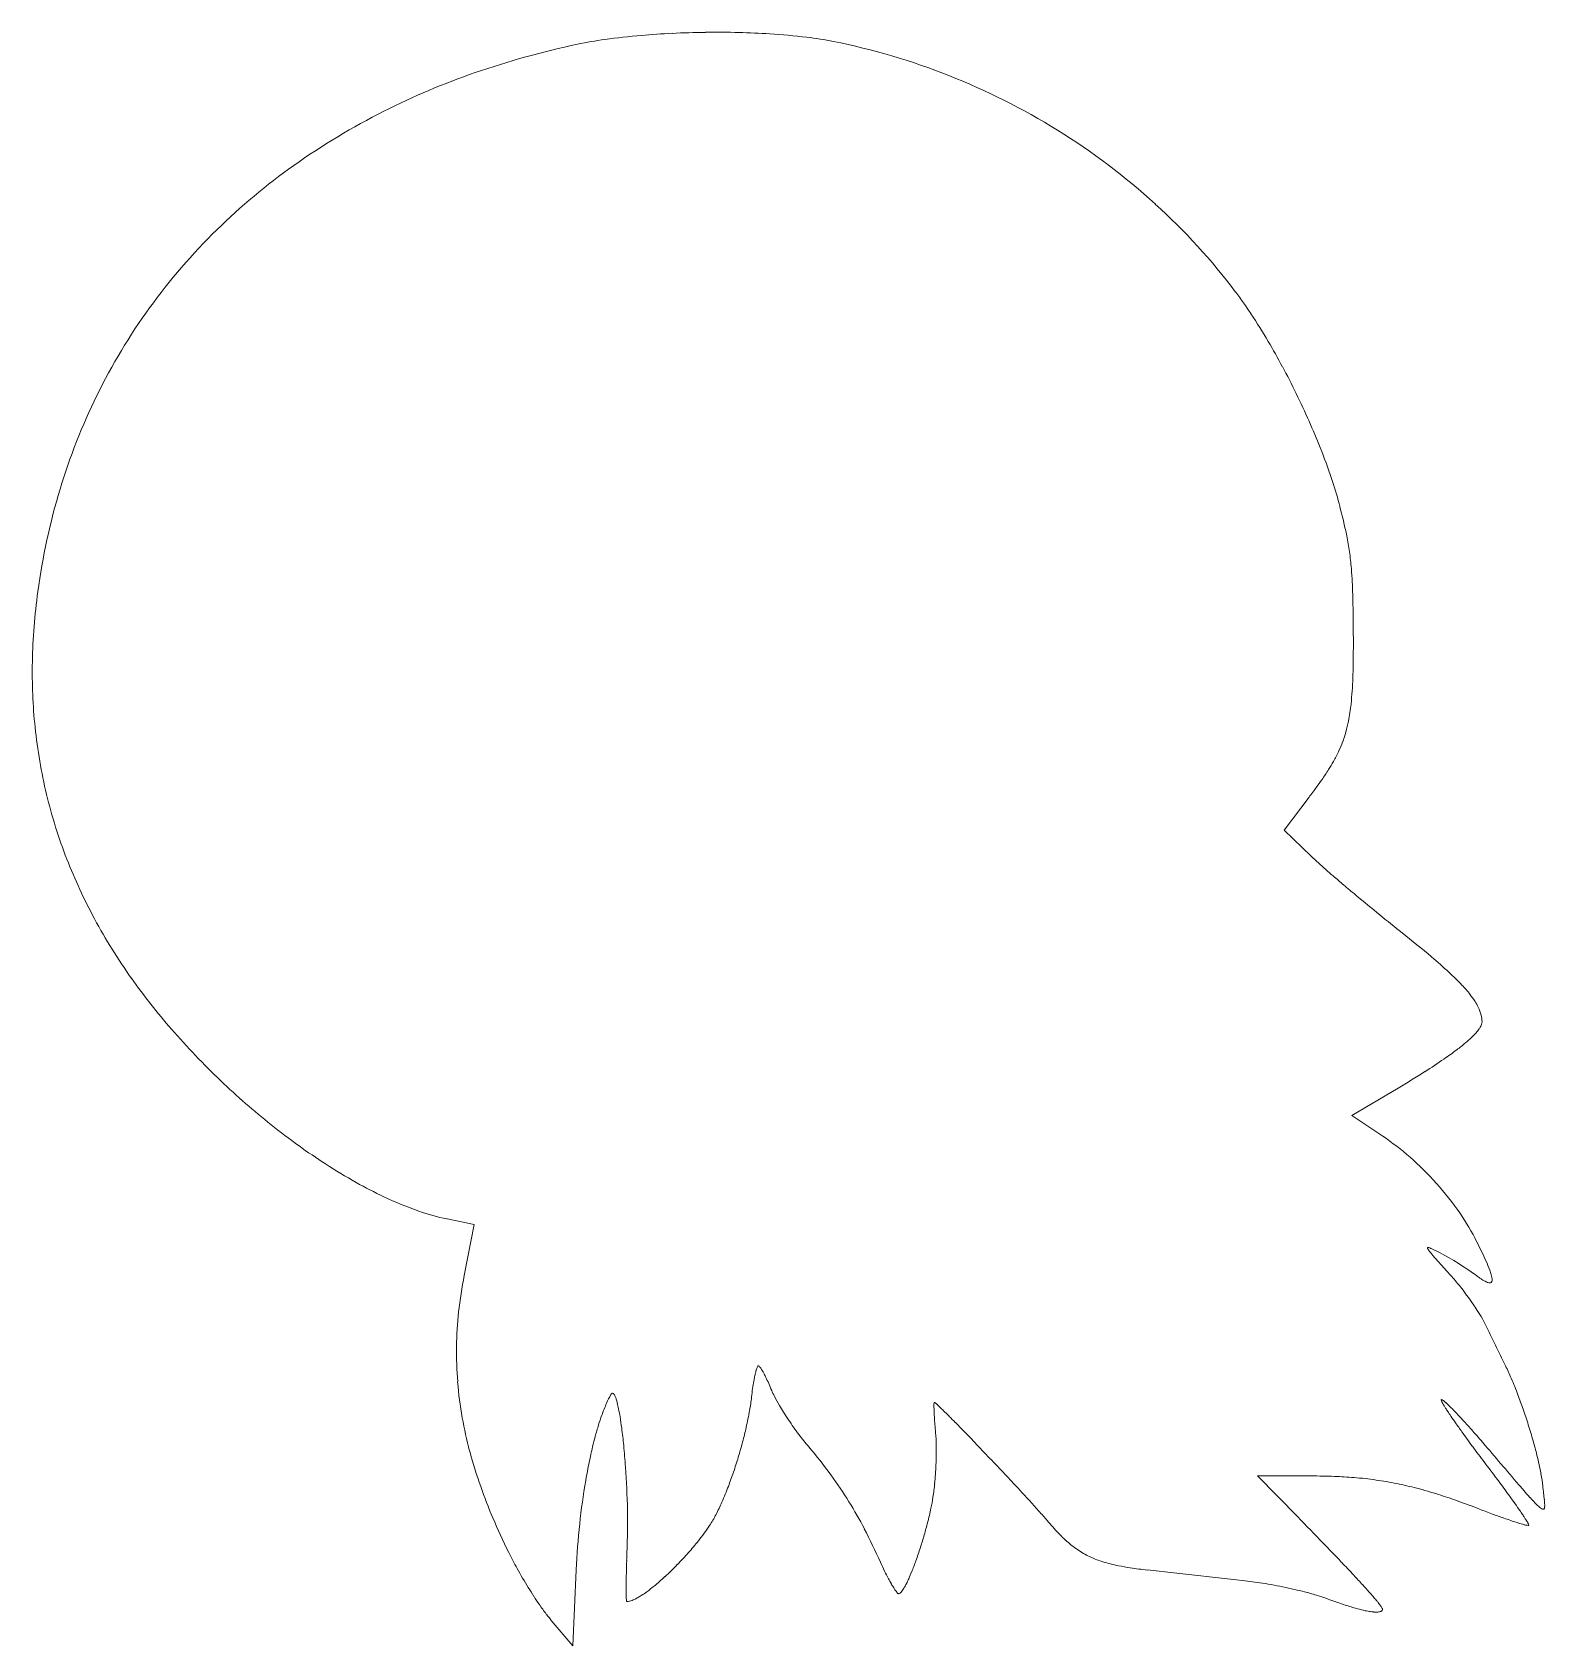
# Model space of a CAD drawing. Header units: millimetres. Extents: x -84 to 198, y -232 to 68.
import ezdxf

# ---------------------------------------------------------------- set-up
doc = ezdxf.new("R2010")
doc.units = ezdxf.units.MM
doc.layers.add('1', color=1, linetype='Continuous', lineweight=0, true_color=0xff0000)

msp = doc.modelspace()

# ---------------------------------------------------------------- linework, layer by layer
at = {"layer": '1'}
for p, q in [((153.96, -74.51), (149.32, -80.64)), ((149.32, -80.64), (154.33, -85.47)), ((170.5, -128.61), (161.9, -133.7)), ((161.9, -133.7), (167.67, -137.55)), ((-1.3, -153.99), (-6.37, -152.94)), ((-3.17, -163.46), (-1.3, -153.99)), ((154.29, -200.72), (144.38, -200.7)), ((144.38, -200.7), (151.86, -208.34)), ((17.67, -218.2), (17.05, -232.29)), ((17.05, -232.29), (13.02, -227.57)), ((13.02, -227.57), (13.02, -227.57))]:
    msp.add_line(p, q, dxfattribs=at)
for centre, radius, start, end in [((32.98, -5.75), 72.82, 97.9042, 101.9353), ((40.72, -61.45), 129.05, 94.8763, 97.9042), ((42.72, -84.92), 152.61, 92.7117, 94.8763), ((43.83, -108.41), 176.12, 90.6968, 92.7117), ((43.82, -107.42), 175.14, 88.6574, 90.6968), ((44.46, -80.18), 147.88, 86.4381, 88.6574), ((46.03, -54.88), 122.53, 83.2015, 86.4381), ((52.91, 2.84), 64.41, 78.7369, 83.2015), ((41.17, -56.11), 124.51, 68.4162, 78.7369), ((50.75, -89.82), 158.74, 101.9353, 109.0728), ((44.09, -70.56), 138.37, 109.0728, 116.7186), ((40.38, -58.11), 126.66, 58.1838, 68.4162), ((40.3, -63.02), 129.92, 116.7186, 125.3566), ((41.09, -56.97), 125.32, 47.7412, 58.1838), ((33.21, -53.02), 117.67, 125.3566, 134.4342), ((45.71, -51.88), 118.44, 36.9988, 47.7412), ((30.58, -50.35), 113.92, 134.4342, 144.0905), ((77.42, -27.99), 78.75, 33.4107, 36.9989), ((29.08, -49.26), 112.07, 144.0905, 153.8265), ((43.8, -50.16), 119.01, 30.4921, 33.4107), ((30.04, -58.27), 134.99, 28.2228, 30.4921), ((15.85, -65.88), 151.1, 26.0779, 28.2228), ((30.84, -50.13), 114.03, 153.8265, 163.237), ((16.23, -65.7), 150.67, 23.9204, 26.0779), ((32.41, -58.52), 132.97, 21.6237, 23.9204), ((47.96, -52.36), 116.24, 18.6189, 21.6237), ((40.24, -52.96), 123.84, 163.237, 172.2661), ((87.06, -39.18), 74.99, 14.8774, 18.6189), ((16.47, -57.93), 148.02, 13.4401, 14.8775), ((98.28, -38.38), 63.9, 11.2524, 13.4401), ((109, -36.25), 52.98, 7.9829, 11.2524), ((105.51, -36.74), 56.51, 4.8171, 7.9829), ((90.42, -38.01), 71.65, 2.7804, 4.8171), ((18.66, -41.5), 143.49, 1.3413, 2.7804), ((30.15, -51.59), 113.66, 172.2661, 178.8567), ((-52.04, -43.15), 214.21, 0.6888, 1.3413), ((-334.58, -46.55), 496.77, 0.2604, 0.6888), ((-158.4, -45.75), 320.59, 359.3688, 0.2606), ((15.64, -51.3), 99.15, 178.8567, 185.9134), ((40.75, -47.94), 121.42, 357.9196, 359.3688), ((86.32, -49.6), 75.82, 354.2546, 357.9196), ((128.9, -53.88), 33.03, 348.7006, 354.2546), ((11.7, -51.7), 95.19, 185.9134, 193.5441), ((138.49, -56.12), 23.18, 339.5154, 344.2918), ((134.62, -55.03), 27.2, 344.2918, 348.7006), ((133.67, -53.86), 28.5, 330.5726, 334.82), ((138.35, -56.06), 23.32, 334.82, 339.5154), ((128.91, -51.18), 33.96, 327.5787, 330.5726), ((97.42, -30.33), 71.74, 323.8611, 325.2153), ((111.58, -40.17), 54.49, 325.2153, 327.5787), ((10.67, -51.95), 94.13, 193.5441, 201.2176), ((45.4, 7.65), 136.14, 322.8781, 323.8611), ((13.38, -50.9), 97.03, 201.2176, 208.4594), ((189.73, -48.78), 50.98, 226.0141, 228.112), ((286.96, 59.63), 196.61, 228.112, 229.1803), ((340.27, 121.34), 278.16, 229.1803, 229.7014), ((414.76, 209.18), 393.33, 229.7014, 230.1396), ((448.03, 249.02), 445.23, 230.1396, 230.876), ((24.32, -44.97), 109.48, 208.4594, 215.2766), ((412.86, 205.78), 389.5, 230.876, 231.6633), ((25.76, -283.72), 234.57, 49.9309, 51.6632), ((121.46, -169.95), 85.89, 47.0681, 49.9309), ((142.21, -147.65), 55.44, 43.5442, 47.0681), ((32.18, -39.41), 119.1, 215.2766, 221.0681), ((164.47, -126.49), 24.73, 38.2665, 43.5442), ((170.04, -122.1), 17.63, 33.0154, 38.2665), ((176.29, -118.04), 10.18, 26.1032, 33.0154), ((178.61, -116.9), 7.59, 14.3358, 26.1032), ((182.62, -115.47), 3.65, 327.0873, 339.4139), ((181, -116.29), 5.12, 0, 14.3358), ((184.81, -116.29), 1.32, 339.4139, 0), ((51.3, -22.75), 144.46, 221.0681, 226.3264), ((165.62, -99.49), 27.06, 310.1603, 313.2653), ((174.56, -108.98), 14.02, 313.2653, 317.5796), ((177.37, -111.55), 10.21, 317.5796, 321.6379), ((180.93, -114.37), 5.66, 321.6379, 327.0873), ((136.97, -62.43), 73.92, 304.6976, 306.9763), ((158.65, -91.23), 37.87, 306.9763, 310.1603), ((70.63, 40.12), 196.07, 300.6228, 302.3356), ((120.34, -38.42), 103.12, 302.3356, 304.6976), ((47.79, -26.43), 139.38, 226.3264, 228.8989), ((46.38, -28.04), 137.24, 228.8989, 231.4913), ((43.83, -31.24), 133.15, 231.4913, 234.2503), ((140.73, -177.89), 48.5, 48.7103, 56.2659), ((35.37, -43), 118.66, 234.2503, 237.1729), ((29.77, -51.68), 108.33, 237.1729, 240.6864), ((135.24, -184.14), 56.82, 41.7306, 48.7103), ((17.47, -73.59), 83.21, 240.6864, 244.6954), ((135.73, -183.7), 56.17, 34.5854, 41.7306), ((11.2, -86.84), 68.55, 244.6954, 250.5879), ((1.82, -113.45), 40.33, 250.5879, 258.272), ((144.43, -177.7), 45.6, 26.6537, 34.5854), ((176.12, -158.34), 0.146, 162.2557, 193.4097), ((176.04, -158.31), 0.0622, 113.7256, 162.2557), ((176.44, -158.26), 0.479, 193.4097, 210.4047), ((176.06, -158.37), 0.12, 91.7598, 113.7256), ((179.24, -156.62), 3.72, 210.4047, 216.4852), ((176.07, -158.69), 0.447, 80.4385, 91.7598), ((176.01, -159.08), 0.838, 73.6584, 80.4385), ((175.55, -160.63), 2.46, 69.7006, 73.6584), ((182.58, -154.15), 7.87, 216.4852, 219.2486), ((174.79, -162.69), 4.65, 64.4377, 69.7006), ((144.01, -227.04), 75.98, 63.1367, 64.4377), ((92.16, -203.94), 104.09, 24.5243, 26.6541), ((196.9, -142.45), 26.36, 219.2486, 220.7588), ((211.6, -129.78), 45.78, 220.7588, 221.9873), ((567.63, 190.64), 524.76, 221.9873, 222.3502), ((153.18, -206.93), 53.91, 53.9502, 62.1766), ((164.87, -170.77), 24.17, 20.1033, 24.5243), ((74.44, -178.79), 79.11, 168.8252, 173.7905), ((145.42, -194.21), 46.53, 38.9905, 42.3499), ((130.92, -205.95), 65.19, 36.1526, 38.9905), ((200.75, -142.19), 26.43, 233.1841, 234.9857), ((193.51, -152.52), 13.82, 234.9857, 237.4775), ((190.54, -157.17), 8.3, 237.4775, 244.159), ((187.75, -162.94), 1.89, 244.159, 258.1729), ((187.57, -163.79), 1.02, 258.1729, 270.0859), ((175.22, -166.98), 13.15, 16.2015, 20.1033), ((187.57, -164.34), 0.469, 270.0859, 287.7417), ((187.61, -164.46), 0.345, 287.7417, 315.6591), ((183.32, -164.63), 4.71, 9.6831, 16.2015), ((187.54, -164.4), 0.436, 315.6591, 340.4084), ((185.39, -164.27), 2.61, 359.4853, 9.6831), ((187.25, -164.29), 0.752, 340.4084, 359.4853), ((134.59, -203.26), 60.64, 34.6569, 36.1526), ((65.05, -177.77), 69.67, 173.7905, 179.0818), ((145.94, -195.42), 46.84, 32.9551, 34.6569), ((154.77, -189.69), 36.32, 30.0942, 32.9551), ((173.34, -178.93), 14.85, 25.62, 30.0942), ((1059.03, 246.19), 967.58, 205.64067, 206.14926), ((63.38, -177.75), 67.99, 179.0818, 184.6332), ((83.82, -188.9), 33.64, 168.5866, 170.0415), ((69.98, -186.1), 19.52, 166.6766, 168.5866), ((64.88, -184.89), 14.28, 164.9254, 166.6766), ((58.28, -183.12), 7.44, 162.4995, 164.9254), ((54.31, -181.86), 3.28, 151.4753, 162.4995), ((51.53, -180.35), 0.115, 89.6555, 151.4753), ((51.53, -180.4), 0.16, 44.5197, 89.6522), ((49.52, -182.38), 2.98, 34.3106, 44.5197), ((46.87, -184.18), 6.19, 31.7482, 34.3106), ((42.19, -187.08), 11.69, 29.8844, 31.7482), ((38.55, -189.17), 15.89, 27.8262, 29.8844), ((28.67, -194.39), 27.06, 26.2491, 27.8262), ((22.4, -197.47), 34.04, 24.1775, 26.2491), ((146.73, -201.81), 48.79, 23.229, 26.2421), ((116.74, -214.68), 81.42, 20.8966, 23.229), ((65.78, -177.55), 70.41, 184.6332, 190.0885), ((40.03, -194.52), 18.26, 150.7672, 156.2892), ((24.8, -186), 0.807, 129.4437, 150.7677), ((24.41, -185.53), 0.197, 85.4401, 129.4437), ((24.41, -185.57), 0.23, 48.628, 85.4401), ((23.9, -186.15), 1.01, 31.2561, 48.628), ((22.9, -186.75), 2.18, 22.5825, 31.2561), ((18.71, -188.5), 6.71, 17.6469, 22.5825), ((106.84, -192.46), 56.94, 171.9201, 173.5454), ((92.67, -190.45), 42.63, 170.0415, 171.9201), ((13.13, -201.64), 44.21, 22.3597, 24.1775), ((66.96, -179.49), 14, 202.3598, 207.3189), ((85.99, -169.66), 35.42, 207.3189, 210.436), ((104.66, -219.29), 94.35, 19.1585, 20.8966), ((54.85, -201.03), 34.44, 156.2892, 160.3089), ((14.69, -189.78), 10.94, 13.8774, 17.6469), ((0.6, -193.26), 25.44, 11.4065, 13.8774), ((-11.16, -195.63), 37.44, 9.0863, 11.4065), ((-14.64, -177.18), 65.53, 347.2034, 350.0005), ((9.71, -181.47), 40.82, 350.0005, 353.5449), ((95.19, -164.26), 46.09, 210.436, 212.2567), ((107.17, -156.7), 60.25, 212.2567, 213.849), ((90.73, -187.73), 6.54, 174.3793, 180.1346), ((99.73, -187.71), 15.54, 180.1346, 181.2265), ((113.55, -187.41), 29.36, 181.2265, 182.021), ((124.03, -187.04), 39.85, 182.021, 182.8979), ((84.26, -187.09), 0.0365, 90, 174.3793), ((84.26, -187.22), 0.166, 48.5634, 90), ((59.26, -215.54), 37.95, 45.8798, 48.5634), ((26.31, -249.52), 85.27, 45.3469, 45.8798), ((-29.14, -305.64), 164.17, 44.9629, 45.3469), ((178.58, -186.57), 0.0646, 135, 196.1066), ((180.58, -185.99), 2.14, 196.1066, 206.2347), ((178.58, -186.56), 0.0561, 67.3636, 135), ((178.09, -187.74), 1.33, 54.2345, 67.3636), ((183.2, -184.7), 5.06, 206.2347, 208.3205), ((187.74, -182.25), 10.23, 208.3205, 209.7877), ((176.94, -189.34), 3.3, 51.5926, 54.2345), ((191.44, -180.14), 14.48, 209.7877, 211.2558), ((174.77, -192.07), 6.78, 49.75, 51.5926), ((203.46, -172.84), 28.54, 211.2558, 212.3014), ((172.91, -194.27), 9.66, 47.9304, 49.75), ((213, -166.81), 39.84, 212.3014, 213.3826), ((166.49, -201.38), 19.25, 46.641, 47.9304), ((161.19, -207), 26.97, 45.3184, 46.641), ((242.44, -147.41), 75.09, 213.3826, 214.1701), ((144.18, -224.19), 51.16, 44.358, 45.3184), ((131.02, -237.06), 69.56, 43.3017, 44.358), ((94.34, -222.87), 105.27, 17.5131, 19.1585), ((69.85, -176.83), 74.54, 190.0885, 194.973), ((80.99, -209.54), 61.94, 162.8094, 164.9094), ((63.56, -204.15), 43.7, 160.3089, 162.8094), ((-46.74, -201.32), 73.47, 7.4299, 9.0863), ((-72.35, -204.66), 99.3, 5.5482, 7.4299), ((-24.49, -174.94), 75.64, 345.1045, 347.2034), ((111.27, -153.95), 65.19, 213.849, 216.8263), ((152.24, -185.61), 68.09, 182.8979, 183.5687), ((170.23, -184.49), 86.12, 183.5687, 184.4372), ((199.74, -182.2), 115.72, 184.4372, 185.1864), ((-73.16, -349.61), 226.38, 44.5525, 44.9629), ((-201.18, -475.65), 406.04, 44.246, 44.5525), ((264.59, -132.38), 101.86, 214.1701, 215.041), ((323.47, -91.08), 173.77, 215.041, 215.7078), ((94.88, -271.12), 119.23, 42.4948, 43.3017), ((71.44, -292.59), 151.01, 41.4527, 42.4948), ((96.82, -222.09), 102.67, 15.7769, 17.5131), ((93.69, -212.97), 75.09, 164.9094, 167.8159), ((-34.79, -172.2), 86.3, 343.1396, 345.1045), ((97.37, -164.35), 47.83, 216.8263, 220.3023), ((55.04, -195.33), 29.58, 0.5556, 5.1797), ((-290.99, -563.12), 531.41, 43.8692, 44.246), ((-435.18, -701.73), 731.41, 43.5481, 43.86923), ((360.61, -64.39), 219.52, 215.7078, 216.5738), ((32.17, -327.28), 203.41, 40.5547, 41.4527), ((116.85, -216.43), 81.86, 13.8324, 15.7769), ((83.65, -173.14), 88.82, 194.973, 199.4472), ((124.9, -219.71), 107.02, 167.8159, 170.2504), ((-123.3, -209.61), 150.49, 4.0198, 5.5482), ((-34.99, -172.14), 86.51, 341.1848, 343.1396), ((-10.04, -255.46), 93.02, 36.2025, 40.3022), ((15.89, -195.71), 68.73, 357.5225, 0.5556), ((-434.34, -700.93), 730.25, 43.2288, 43.5481), ((419.77, -20.5), 293.18, 216.5738, 217.3231), ((-775.11, -1018.11), 1265.92, 40.32277, 40.55508), ((134.1, -212.19), 64.1, 10.644, 13.8324), ((-138.35, -210.67), 165.58, 1.2484, 4.0198), ((-25.65, -175.32), 76.64, 339.108, 341.1848), ((3.47, -245.56), 76.27, 31.6747, 36.2025), ((13.01, -195.59), 71.61, 354.7778, 357.5225), ((-301.5, -576.06), 547.94, 42.8602, 43.2288), ((154.09, -320.91), 120.19, 87.8033, 89.9021), ((155.54, -282.93), 82.19, 85.2652, 87.8033), ((-98.13, -415.36), 358.08, 36.7106, 37.3227), ((625.8, 170.91), 571.55, 220.3228, 220.8373), ((170.79, -205.29), 26.76, 5.7089, 10.644), ((93.49, -169.66), 99.26, 199.4472, 203.0496), ((142.95, -222.81), 125.34, 170.2504, 173.9691), ((-16.56, -178.79), 66.91, 336.3831, 339.108), ((43.51, -198.38), 40.99, 351.1498, 354.7778), ((-171.82, -455.72), 371.02, 42.043, 42.8602), ((156.35, -273.14), 72.37, 82.002, 85.2652), ((157.34, -266.14), 65.3, 78.5667, 82.002), ((156.89, -268.34), 67.54, 75.3467, 78.5667), ((152.64, -284.61), 84.36, 72.4656, 75.3467), ((-25.98, -361.55), 268.07, 36.0031, 36.7106), ((19.15, -328.76), 212.29, 35.4588, 36.0031), ((334.06, -81.25), 185.94, 220.8373, 221.3207), ((249.96, -197.38), 52.8, 185.7085, 187.0987), ((118.14, -213.79), 80.04, 6.1815, 7.0987), ((5.64, -188.5), 42.68, 332.9711, 336.3831), ((0.27, -247.54), 80.04, 27.5339, 31.6747), ((19.79, -193.17), 65.27, 345.6141, 348.0107), ((46.43, -198.83), 38.03, 348.0107, 351.1509), ((147.92, -299.55), 100.02, 70.4021, 72.4656), ((130.3, -349.04), 152.56, 68.7314, 70.4021), ((248.21, -46.13), 172.5, 248.7312, 249.5912), ((90.59, -277.89), 124.59, 34.7483, 35.4588), ((117.42, -259.27), 91.93, 34.1071, 34.7483), ((250.72, -154.52), 74.97, 221.3207, 222.0819), ((223.76, -178.86), 38.64, 222.0819, 224.7821), ((200.89, -201.56), 6.42, 224.7821, 231.4092), ((198.63, -204.39), 2.8, 231.4092, 240.4124), ((197.53, -206.33), 0.57, 240.4124, 260.4615), ((197.48, -206.64), 0.252, 260.4615, 296.405), ((197.48, -206.65), 0.251, 296.405, 332.4465), ((197.26, -206.53), 0.495, 332.4465, 346.3212), ((182.18, -206.86), 15.62, 2.8401, 6.1815), ((196.4, -206.32), 1.38, 346.3212, 354.6145), ((195.2, -206.21), 2.58, 354.6145, 2.8401), ((119.18, -158.73), 127.18, 203.0496, 206.2319), ((157.1, -224.3), 139.57, 173.9691, 177.493), ((-83.63, -209.47), 110.84, 357.861, 1.2484), ((6.39, -185.74), 43.43, 321.4845, 326.123), ((25.9, -198.83), 19.94, 326.123, 332.9711), ((9.06, -190.42), 76.34, 343.8505, 345.6141), ((51.79, -254.07), 69.92, 40.1604, 42.043), ((146.65, -174.03), 54.2, 220.1602, 223.517), ((-625.44, -968.52), 1087.22, 44.00722, 44.36202), ((233.69, -85.14), 130.87, 249.5912, 250.5785), ((224.73, -110.56), 103.91, 250.5785, 251.3333), ((211.04, -151.09), 61.14, 251.3333, 252.3173), ((206.17, -166.35), 45.12, 252.3173, 253.2046), ((200.07, -186.57), 23.99, 253.2046, 254.4213), ((153.06, -235.14), 48.89, 33.2279, 34.1071), ((198.25, -193.1), 17.22, 254.4213, 255.5935), ((164.61, -227.57), 35.08, 32.3802, 33.2279), ((196.15, -201.28), 8.78, 255.5935, 257.2354), ((195.08, -205.99), 3.95, 257.2354, 264.809), ((179.15, -218.35), 17.86, 31.1921, 32.3802), ((183.61, -215.65), 12.65, 30.0104, 31.1921), ((189.12, -212.47), 6.29, 28.3349, 30.0104), ((192.34, -210.73), 2.63, 19.8359, 28.3349), ((194.73, -209.82), 0.0957, 264.809, 315), ((194.77, -209.86), 0.0503, 315, 19.8359), ((-2.08, -179), 54.26, 318.4908, 321.4845), ((-29.86, -263.25), 114.01, 24.0648, 27.5339), ((1.55, -188.25), 84.16, 342.1709, 343.8505), ((126.27, -193.38), 26.1, 223.517, 228.355), ((122.2, -197.96), 19.97, 228.355, 236.4584), ((62.34, -186.74), 63.81, 206.2319, 209.2647), ((371.42, -226.49), 344.53, 177.8584, 178.3269), ((-9.21, -172.68), 63.79, 315.7299, 318.4908), ((5.56, -189.54), 79.95, 340.2821, 342.1709), ((120.17, -201.02), 16.3, 236.4584, 245.4293), ((120.92, -199.38), 18.1, 245.4293, 252.8561), ((-262.29, -617.73), 582.32, 43.52242, 44.00722), ((88.46, -172.1), 93.76, 209.2647, 211.7667), ((230.44, -222.87), 203.5, 178.8694, 179.2872), ((283.97, -223.93), 257.03, 178.3269, 178.8694), ((-7.72, -174.14), 61.7, 312.7517, 315.7299), ((126.41, -193.46), 57.13, 204.0653, 205.8923), ((114.64, -199.18), 44.04, 205.8923, 207.9732), ((41.76, -203.08), 41.29, 336.0777, 337.998), ((29.36, -198.06), 54.67, 337.998, 340.2821), ((124.52, -187.71), 30.31, 252.8561, 258.5936), ((126.95, -175.65), 42.61, 258.5936, 261.5618), ((133.63, -130.64), 88.12, 261.5618, 263.6258), ((764.07, 5537.78), 5791.48, 263.653197, 263.829261), ((-144.92, -506.27), 420.46, 43.0603, 43.5224), ((83.69, -175.05), 88.15, 211.7667, 213.053), ((146.44, -221.83), 119.49, 179.2872, 179.8325), ((115.19, -221.74), 88.24, 179.8325, 180.3244), ((10.87, -195.16), 33.63, 306.359, 309.2106), ((4.53, -187.39), 43.65, 309.2106, 312.7517), ((106.67, -203.41), 35.02, 207.9732, 209.5562), ((94.1, -210.53), 20.58, 209.5562, 211.6214), ((89.48, -213.38), 15.15, 211.6214, 213.4904), ((83.53, -217.31), 8.02, 213.4904, 216.0591), ((75.12, -219.65), 3.99, 314.4114, 327.5149), ((71.53, -217.37), 8.24, 327.5149, 330.9935), ((64.6, -213.53), 16.17, 330.9935, 333.4772), ((58.92, -210.69), 22.52, 333.4772, 336.0777), ((133.95, -290.49), 70.75, 80.775, 83.8404), ((129.99, -314.86), 95.44, 78.1357, 80.775), ((131.22, -308.98), 89.43, 76.7506, 78.1357), ((135.39, -291.3), 71.27, 75.1991, 76.7506), ((3.56, -367.52), 217.24, 42.4174, 43.0603), ((49.41, -325.62), 155.13, 41.7889, 42.4174), ((67.82, -185.38), 69.21, 213.053, 214.5047), ((55.63, -193.76), 54.42, 214.5047, 216.8756), ((73.94, -221.97), 46.99, 180.3244, 180.9985), ((60.7, -222.2), 33.75, 180.9985, 181.6475), ((44.18, -222.68), 17.22, 181.6475, 182.5561), ((34.05, -223.13), 7.08, 182.5561, 187.5458), ((27.06, -224.06), 0.0309, 187.5458, 270), ((27.06, -222.14), 1.95, 270, 285.9321), ((26.01, -218.45), 5.78, 285.9321, 295.158), ((24.78, -215.83), 8.68, 295.158, 299.3823), ((21.79, -210.53), 14.76, 299.3823, 302.6205), ((19.2, -206.48), 19.57, 302.6205, 306.359), ((80.18, -219.75), 3.88, 216.0591, 226.249), ((77.65, -222.4), 0.212, 226.249, 270.9221), ((77.65, -222.23), 0.38, 270.9774, 314.4114), ((138.9, -278), 57.51, 72.8047, 75.1991), ((147.62, -249.83), 28.02, 69.3743, 72.8047), ((186.92, -145.4), 83.56, 249.3733, 251.48), ((175.27, -180.21), 46.85, 251.48, 254.2936), ((106.33, -274.75), 78.79, 40.907, 41.7889), ((123.56, -259.82), 55.99, 40.0344, 40.907), ((144.81, -241.97), 28.24, 38.8059, 40.0344), ((151.19, -236.84), 20.05, 37.5894, 38.8059), ((159.04, -230.8), 10.15, 35.879, 37.5894), ((163.21, -227.78), 5, 29.1275, 35.879), ((30.88, -212.33), 23.47, 216.8756, 220.486), ((171.7, -192.88), 33.69, 254.2936, 256.9761), ((167.87, -209.44), 16.7, 256.9761, 260.7869), ((167.03, -214.65), 11.41, 260.7869, 264.8224), ((166.46, -220.89), 5.15, 264.8224, 270.8341), ((166.49, -222.67), 3.37, 270.8341, 277.7275), ((166.75, -224.57), 1.45, 277.7275, 288.255), ((166.9, -225.03), 0.97, 288.255, 299.6882), ((167.12, -225.42), 0.523, 299.6882, 315.2844), ((167.2, -225.49), 0.411, 315.2844, 338.1402), ((167.34, -225.48), 0.274, 0, 29.1275), ((167.16, -225.48), 0.449, 338.1402, 0)]:
    msp.add_arc(centre, radius, start, end, dxfattribs=at)

doc.saveas('drawing.dxf')
